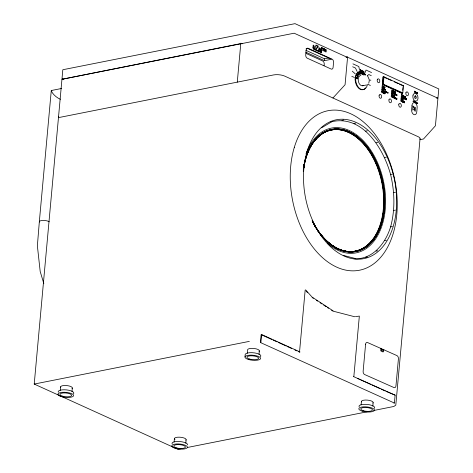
<?xml version="1.0" encoding="UTF-8"?>
<svg xmlns="http://www.w3.org/2000/svg" width="473" height="473" viewBox="0 0 473 473"><rect width="100%" height="100%" fill="white"/><g stroke="black" fill="none" stroke-linecap="round" stroke-linejoin="round"><path stroke-width="0.71" d="M404.468 102.694L404.646 102.943L404.634 101.736M413.573 101.801L413.698 100.997M362.856 74.498A0.656 0.42 78.8 0 1 362.087 73.989L362.223 72.925L363.033 72.647M61.543 88.492L51.397 90.509L51.244 90.846L39.342 221.63L37.373 245.8L40.199 271.532L43.812 283.558M180.875 448.776L177.978 449.35L34.216 384.07L61.951 79.293L240.787 43.605M60.278 390.361L60.597 386.831M72.002 391.591L72.322 388.055M174.088 442.042L174.407 438.506M185.812 443.266L186.137 439.736M237.28 82.136L240.822 43.179L242.158 43.788M244.979 356.926L245.203 354.454A7.864 2.525 5.2 0 1 254.598 352.917A7.864 2.525 5.2 0 1 260.428 356.701M247.29 353.242L247.61 349.713A5.901 1.892 5.2 0 1 254.651 348.56A5.901 1.892 5.2 0 1 259.027 351.398M259.015 354.472L259.334 350.936M260.901 342.428L261.622 334.529L261.126 334.63L260.41 342.523L394.399 403.043L395.115 395.15L353.361 376.508M306.108 48.672L307.515 48.394L331.478 59.273L324.443 60.668L324.608 58.818L305.972 50.351M324.1 65.67L324.224 64.257A2.619 1.679 78.8 0 0 322.74 61.011L306.102 53.455M261.622 334.529L300.018 351.965L299.527 352.066L305.174 290.038L305.664 289.937L312.05 297.05L333.27 310.962M358.15 76.307L357.629 76.407L356.991 75.627L356.991 74.988L357.476 74.817M361.065 74.001A0.656 0.42 78.8 0 1 360.314 73.806L360.272 72.404L361.402 72.464M353.857 376.413L359.344 316.094L355.43 316.662M403.368 85.731C402.068 86.092 403.581 85.187 403.404 85.991L402.789 92.755L402.097 93.098L382.722 84.3L383.266 77.01L386.63 78.382M402.771 92.856L383.242 84.194L383.987 76.845L383.284 76.981M385.601 90.272L385.335 89.675M387.304 92.276C386.967 91.845 386.79 93.441 387.298 92.27M361.1 404.923L361.419 401.388M372.825 406.147L373.15 402.618M402.742 90.254L402.984 87.535M404.504 96.924C404.563 94.919 403.924 97.337 404.575 96.912M415.424 97.237L415.596 95.38M414.383 110.936L414.744 106.933M415.235 111.326L415.601 107.324M420.048 138.695L395.8 405.136L393.843 406.473L373.558 410.529M369.259 80.883L368.727 83.266M363.453 71.855L363.134 71.872L363.465 71.742M384.407 89.438L384.106 89.45L384.413 89.332M404.521 96.699L404.167 96.646L404.533 96.581M357.641 78.695L357.121 78.802C355.98 78.961 355.897 76.608 357.121 77.537L357.641 77.43M359.409 74.563A0.656 0.42 78.8 0 1 358.747 74.651L358.321 73.445L358.912 73.096M354.715 258.837C373.091 259.346 385.726 242.951 390.621 226.851C395.245 209.716 394.683 191.742 390.615 174.567C383.526 148.776 362.572 114.064 331.011 121.851M362.212 71.098L362.495 71.736L362.773 71.116L362.761 71.861M387.825 92.755C388.475 93.565 388.475 92.525 387.523 92.365M383.355 89.095L383.591 88.303L383.739 89.273C384.413 87.032 383.485 91.047 383.615 88.463L383.372 89.261L383.213 88.132M385.53 92.087L385.802 91.165L385.98 92.288C386.754 89.693 385.678 94.346 385.832 91.354L385.548 92.276L385.365 90.97M363.79 75.183L364.21 74.35L364.642 74.462M364.784 73.073L366.043 70.051L371.553 72.558M58.8 116.79L58.463 117.629L273.601 74.929A7.864 2.525 5.2 0 1 284.657 76.082L418.15 136.703A7.864 2.525 5.2 0 1 419.906 139.009M362.223 70.926L362.874 71.334M394.931 94.499C394.352 93.211 394.807 94.63 394.937 93.926M395.818 94.99L395.534 94.003L395.67 94.925L396.002 94.216L395.854 95.079M367.237 75.887L368.763 74.509L371.27 75.65M321.545 127.822L331.981 121.608M346.13 57.487L347.572 57.198L437.939 98.23L435.432 125.777L423.53 138.985L420.101 139.665M61.951 79.293L294.153 33.205L347.549 57.452M324.608 58.818L328.83 57.978M346.165 57.121L347.608 56.831L345.065 84.744L332.921 98M360.272 72.404L361.094 72.198M360.201 72.523L361.206 72.245M360.793 72.44L361.313 72.339M358.487 73.067L359.214 72.889M360.16 72.665L360.68 72.558M358.41 73.161L359.433 72.99M360.142 72.824L360.663 72.724M358.351 73.291L358.871 73.191M360.952 72.712L361.467 72.611M359.013 73.203L359.533 73.102M360.16 72.996L360.68 72.889M358.321 73.445L358.841 73.345M358.321 73.611L358.841 73.51M362.223 72.925L363.146 72.676M358.351 73.782L358.871 73.682M362.17 73.055L363.252 72.747M362.401 72.765L363.347 72.86M358.41 73.942L358.924 73.835M362.141 73.209L362.661 73.102M363.43 72.996L362.832 72.96M361.106 73.528L361.62 73.421M360.314 73.806L360.834 73.699M362.968 73.262L363.483 73.155M362.998 73.427L363.512 73.327M357.15 74.793L357.884 74.663M357.062 74.876L357.996 74.716M356.991 74.988L357.511 74.888M358.747 74.651L359.267 74.551M362.087 73.989L362.602 73.889M356.949 75.13L357.47 75.03M356.938 75.29L357.452 75.189M356.949 75.461L357.47 75.361M362.939 74.214L363.459 74.107M357.955 75.325L358.475 75.219M356.991 75.627L357.511 75.526M364.21 74.35L364.831 74.214M357.062 75.775L357.582 75.674M364.115 74.427L365.055 74.267M357.15 75.899L357.671 75.798M364.05 74.545L365.156 74.362M364.73 74.586L365.245 74.486M364.795 74.74L365.316 74.633M364.843 74.9L365.357 74.799M356.376 77.383L357.097 77.205M356.293 77.483L356.813 77.377M356.24 77.613L356.76 77.507M356.21 77.767L356.731 77.661M356.21 77.933L356.731 77.826M356.24 78.098L356.76 77.998M356.293 78.258L356.813 78.157M356.376 78.4L356.896 78.293M356.471 78.506L357.097 78.477M383.236 77.064L383.78 76.904M383.219 77.164L383.739 77.064M362.424 85.779L366.569 84.957M382.604 83.928L383.124 83.822M383.124 83.934L382.604 84.04L383.148 84.046M382.645 84.188L383.183 84.117M382.681 84.253L383.242 84.194M382.799 84.348L383.313 84.241M402.694 85.672L403.286 85.619M402.866 85.873L403.392 85.808M402.275 92.856L402.789 92.755M402.02 93.075L402.73 92.939M436.526 98.153L437.974 97.864L438.784 88.93L295.022 23.65L62.82 69.738L62.01 78.672L63.352 79.287M341.926 120.355L343.629 120.012M353.975 123.477L355.678 123.14M365.623 131.116L367.326 130.773M376.065 142.74L377.761 142.397M384.584 157.556L386.287 157.219M390.615 174.567L392.318 174.224M393.737 192.6L395.44 192.263M393.737 210.432L395.44 210.095M390.621 226.851L392.324 226.508M384.596 240.727L386.293 240.39M376.07 251.128L377.773 250.791M365.635 257.336L367.332 256.999M34.216 384.07L249.354 341.37M395.115 395.15L386.636 391.62M393.903 403.144L394.399 403.043M187.391 447.482L367.763 411.681M369.041 80.108L370.862 80.185M51.397 90.509L51.87 90.467M343.635 255.473L355.69 258.595M333.489 311.246L354.744 316.756M383.922 349.813L383.52 350.026L383.367 351.492A0.656 0.426 78.6 0 1 382.876 351.918L381.155 351.149A0.656 0.426 78.6 0 1 380.783 350.333L380.901 348.843L380.534 348.305M60.402 99.312C56.63 97.621 53.023 94.612 51.244 90.846M351.794 76.395L354.372 77.401M403.215 85.572L383.485 76.62A0.656 0.42 78.8 0 0 383 77.046L382.379 83.845A0.656 0.42 78.8 0 0 382.752 84.661L402.009 93.4A0.656 0.42 78.8 0 0 402.493 92.98M387.895 78.956L391.691 80.682M394.269 81.847L398.16 83.615M399.454 84.206L402.05 85.382M352.935 63.861L358.83 66.539L359.569 70.406M362.235 70.796L362.105 71.559M352.669 66.764L355.471 68.035L357.115 71.423M352.267 71.169L355.288 73.883M305.806 52.207L324.443 60.668M415.43 102.192C416.488 101.648 414.673 103.699 415.412 101.707L415.838 102.109L415.424 102.274M395.103 93.447L394.92 94.653M385.235 90.107L384.998 89.237L385.649 89.764M387.493 92.276C386.879 94.192 388.026 91.165 387.706 93.258M367.811 84.283L370.383 85.453M261.788 334.931L271.721 339.437M273.045 340.04L277.018 341.843M278.343 342.446L286.283 346.053M287.608 346.656L291.581 348.459M294.892 349.961L296.878 350.865M298.203 351.463L299.527 352.066M357.357 378.323L359.35 379.228M360.68 379.837L370.666 384.366M371.997 384.975L379.979 388.599M381.315 389.202L385.306 391.017M312.162 297.541L313.374 298.339M316.407 300.325L317.62 301.124M320.044 302.714L321.865 303.903M323.686 305.097L326.11 306.687M327.322 307.48L328.534 308.278M331.567 310.264L332.779 311.063M306.155 291.132L307.627 292.769M367.657 75.94L369.177 79.529M174.986 439.523A5.901 1.892 5.2 0 1 179.923 437.2A5.901 1.892 5.2 0 1 185.83 440.197M363.27 85.542A5.244 3.364 78.8 0 1 358.422 81.522A5.244 3.364 78.8 0 1 360.905 75.42M60.692 387.334A5.901 1.892 5.2 0 1 66.876 385.584A5.901 1.892 5.2 0 1 72.014 388.516M361.514 401.89A5.901 1.892 5.2 0 1 367.704 400.14A5.901 1.892 5.2 0 1 372.842 403.079M415.95 96.362A1.313 0.84 78.8 0 1 416.009 98.331A1.313 0.84 78.8 0 1 414.697 97.734A1.313 0.84 78.8 0 1 415.093 95.972M359.137 406.804A7.864 2.525 5.2 0 1 367.391 404.468A7.864 2.525 5.2 0 1 374.244 408.382M172.125 443.922A7.864 2.525 5.2 0 1 179.356 441.504A7.864 2.525 5.2 0 1 187.639 444.886M58.315 392.241A7.864 2.525 5.2 0 1 66.569 389.912A7.864 2.525 5.2 0 1 73.416 393.82M39.425 222.068A5.244 1.655 4.9 0 1 42.901 220.442A5.244 1.655 4.9 0 1 49.251 221.784M367.426 84.773A9.176 5.883 78.8 0 1 359.037 87.966A9.176 5.883 78.8 0 1 356.66 74.291A9.176 5.883 78.8 0 1 365.741 75.065M358.173 75.934A0.656 0.42 78.8 0 1 357.629 76.407M357.493 78.347A0.656 0.42 78.8 0 1 357.121 78.802M402.742 85.365A0.656 0.42 78.8 0 1 403.079 85.838M365.605 87.895A9.176 5.883 78.8 0 1 356.051 84.188A9.176 5.883 78.8 0 1 359.326 71.707M360.875 71.707A9.176 5.883 78.8 0 1 361.934 72.044M362.448 72.316A9.176 5.883 78.8 0 1 363.453 73.043M311.128 145.572A61.762 39.596 78.8 0 1 365.854 146.246A61.762 39.596 78.8 0 1 378.743 229.423A61.762 39.596 78.8 0 1 325.796 240.213M324.791 239.214A61.762 39.596 78.8 0 1 319.08 232.462M318.246 231.291A61.762 39.596 78.8 0 1 317.46 230.156M316.685 228.985A61.762 39.596 78.8 0 1 315.556 227.176M314.823 225.94A61.762 39.596 78.8 0 1 314.107 224.681M303.311 169.99A61.762 39.596 78.8 0 1 305.623 158.461M305.824 157.793A61.762 39.596 78.8 0 1 310.791 146.139M303.311 170.718A61.774 39.608 78.8 0 1 356.199 136.685A61.774 39.608 78.8 0 1 379.565 227.643A61.774 39.608 78.8 0 1 319.174 232.456M318.335 231.285A61.774 39.608 78.8 0 1 317.549 230.144M316.774 228.973A61.774 39.608 78.8 0 1 313.156 222.748M303.364 170.682A61.827 39.643 78.8 0 1 359.332 139.08A61.827 39.643 78.8 0 1 376.26 234.874A61.827 39.643 78.8 0 1 312.227 220.79M312.245 220.802A61.868 39.667 78.8 0 0 376.431 234.714A61.868 39.667 78.8 0 0 359.054 138.755A61.868 39.667 78.8 0 0 303.299 171.415A61.975 39.738 78.8 0 1 359.149 138.654A61.975 39.738 78.8 0 1 376.555 234.774A61.975 39.738 78.8 0 1 312.257 220.844A62.04 39.779 78.8 0 0 315.751 227.276M303.364 170.587A62.04 39.779 78.8 0 1 357.612 137.288A62.04 39.779 78.8 0 1 378.772 230.558A62.04 39.779 78.8 0 1 316.502 228.494M303.335 170.635A62.105 39.821 78.8 0 1 357.618 137.2A62.182 39.868 78.8 0 1 378.897 230.623A62.182 39.868 78.8 0 1 316.478 228.571M316.496 228.536A62.105 39.821 78.8 0 0 378.843 230.582A62.105 39.821 78.8 0 0 357.618 137.2A62.182 39.868 78.8 0 0 303.299 170.605M312.239 220.897A62.105 39.821 78.8 0 0 315.739 227.318A62.182 39.868 78.8 0 1 313.215 222.901M305.842 157.42A62.33 39.963 78.8 0 1 362.359 141.208A62.33 39.963 78.8 0 1 378.755 231.232A62.33 39.963 78.8 0 1 319.677 233.384M303.299 169.837A62.33 39.963 78.8 0 1 305.653 158.065M318.27 136.484A61.762 39.596 78.8 0 1 382.29 185.239A61.762 39.596 78.8 0 1 337.722 248.881M336.492 248.295A61.762 39.596 78.8 0 1 334.648 247.308M332.2 245.794A61.762 39.596 78.8 0 1 330.994 244.955M329.799 244.068A61.762 39.596 78.8 0 1 325.938 240.769M323.928 238.77A61.762 39.596 78.8 0 1 321.492 236.057M309.774 147.375A61.762 39.596 78.8 0 1 310.761 145.643M312.34 143.195A61.762 39.596 78.8 0 1 313.611 141.462M314.492 140.369A61.762 39.596 78.8 0 1 317.294 137.371M306.013 153.896A63.589 40.767 78.8 0 1 361.171 138.684A63.589 40.767 78.8 0 1 382.131 225.172A63.589 40.767 78.8 0 1 327.736 243.536M384.62 93.364C384.868 94.724 385.193 92.401 384.62 93.364M393.885 93.737L394.21 94.275L393.802 93.796L394.18 93.37L394.34 93.908L393.885 93.737M395.428 98.307C395.688 99.803 396.084 97.261 395.428 98.307M403.546 96.173L403.859 96.687L403.469 96.226L403.83 95.818L403.977 96.368L403.546 96.173M416.701 92.879L417.009 93.382L416.63 92.939L416.979 92.542L417.127 93.045L416.701 92.879M417.488 103.291C417.736 104.427 417.712 102.387 417.488 103.291M396.545 94.665L396.492 95.369L396.823 94.659L396.936 95.57L396.835 94.57L396.303 94.499L396.114 95.197L396.197 94.304L396.611 94.653M404.811 98.437L404.752 99.141L405.083 98.431L405.195 99.342L405.225 98.473L404.462 98.077L404.38 98.969L404.811 98.437M416.95 103.167C417.499 103.392 417.062 102.505 417.003 103.197M416.518 102.943L416.713 103.167L416.861 102.635L416.796 103.327L416.5 102.475L416.518 102.943M395.203 97.627C394.47 96.545 395.404 99.602 394.618 98.094C395.599 99.425 394.039 96.037 395.203 97.627M413.449 101.021C413.106 102.954 412.793 100.442 413.449 101.021M396.841 98.697C396.806 100.424 397.101 98.124 396.51 98.313C396.285 100.489 396.279 97.87 396.841 98.697M320.115 49.281C320.067 49.902 318.075 48.743 318.276 50.28A1.407 0.905 78.8 0 0 318.353 51.054L318.435 51.279A1.248 0.798 78.8 0 0 318.82 51.788L319.902 51.758L320.316 52.379L320.57 49.375L320.038 48.175L318.743 47.708C318.152 48.902 320.251 48.075 320.115 49.281M363.542 71.559C363.424 73.268 362.915 70.483 363.542 71.559M384.49 89.166C384.33 90.721 383.887 88.161 384.49 89.166M386.843 92.164C386.713 93.967 386.128 90.999 386.843 92.164M406.011 98.975C405.828 100.861 405.29 97.745 406.011 98.975M414.236 101.594C414.177 103.108 413.65 100.666 414.236 101.594M416.317 102.54C416.134 103.965 415.832 101.547 416.317 102.54M384.797 87.948L384.886 87.014L384.862 87.978M414.685 102.239L414.756 101.476L414.685 102.239M395.446 92.217L395.463 92.968L395.079 91.425L394.961 92.743L395.162 92.01L395.446 92.217M404.208 102.044L404.226 102.753L404.108 101.742L403.753 102.535L403.865 101.293L404.208 102.044M415.063 91.608L414.443 92.276L414.549 91.118L415.063 91.608M361.153 70.719C361.484 72.286 361.922 69.667 361.153 70.719M383.615 92.909C383.981 94.606 384.425 91.762 383.615 92.909M384.094 87.345C384.466 89.025 384.898 86.222 384.094 87.345M384.289 91.265C384.679 92.962 385.063 90.112 384.289 91.265M393.305 95.404C393.702 97.131 394.086 94.239 393.305 95.404M393.376 97.379C393.808 99.253 394.234 96.114 393.376 97.379M394.222 91.886L394.583 92.495L394.665 91.762L394.299 91.922L394.659 92.607L394.198 92.371L394.612 92.791L394.837 91.697L394.222 91.886M403.055 101.73C403.167 103.587 403.8 101.441 403.055 101.73M403.303 98.017C403.717 99.809 404.119 96.805 403.303 98.017M415.164 92.17C415.519 93.825 415.98 91.058 415.164 92.17M384.549 93.335C385.069 95.079 385.454 91.933 384.549 93.335M395.936 98.443C395.121 100.105 395.215 96.693 395.936 98.443M312.972 47.625L313.357 49.245L314.545 49.31L314.959 49.943L315.308 46.064L314.858 45.857L314.592 48.754C312.629 49.63 313.676 46.023 313.652 45.307L313.197 45.106L312.972 47.625M383.65 90.982C383.97 92.501 384.206 89.823 383.65 90.982M382.817 92.371C383.367 94.76 383.52 90.668 382.817 92.371M306.173 49.972L305.724 54.921A2.619 1.679 78.8 0 0 307.208 58.173L331.171 69.052A2.619 1.679 78.8 0 0 333.104 67.355L333.554 62.406A2.619 1.679 78.8 0 0 332.07 59.155L308.106 48.276A2.619 1.679 78.8 0 0 306.173 49.972M315.485 49.517L315.426 50.156L317.927 51.297L317.986 50.682L315.999 49.783L318.353 46.1L315.988 45.024L315.929 45.633L317.761 46.466L315.485 49.517M320.05 50.138L319.949 51.22C318.453 52.213 318.376 48.908 320.05 50.138M321.451 47.265L320.96 52.669L321.409 52.875L321.9 47.466L321.451 47.265M322.474 47.968L322.988 48.624L322.805 50.664L323.106 50.806L323.296 48.766L323.845 49.015L323.881 48.607L322.474 47.968M324.253 48.778L324.029 51.226L324.324 51.362L324.525 49.192L324.933 51.043L325.82 49.807L325.921 52.083L326.145 49.635L325.601 49.387L325.093 50.54L324.827 49.038L324.253 48.778M360.515 69.697L360.479 70.82L360.568 69.898C360.976 72.943 361.141 68.242 360.899 70.832L360.515 69.697M361.839 70.613L361.827 71.435L361.839 70.613M363.784 71.181L363.749 72.304L363.784 71.181M381.711 91.23L381.599 92.472L382.45 92.856L382.568 91.62L381.711 91.23M381.877 89.379L381.764 90.615L382.622 91.005L382.734 89.764L381.877 89.379M382.048 87.523L381.936 88.758L382.793 89.149L382.905 87.913L382.048 87.523M382.214 85.666L382.101 86.902L382.959 87.292L383.071 86.056L382.214 85.666M383.047 89.917L382.941 91.094L383.485 91.342L383.024 91.029L383.065 90.568L383.491 90.662L383.112 90.047L383.579 90.16L383.047 89.917M383.384 86.246L383.278 87.416L383.402 86.884L383.863 87.091C383.757 88.989 384.106 85.3 383.875 86.997L383.384 86.246M384.383 92.472L384.342 93.684L384.383 92.472M384.685 89.095L384.673 89.852L384.685 89.095M386.76 92.365L386.423 92.56L386.76 92.365M365.594 344.243L363.134 371.293A2.619 1.703 78.4 0 0 364.642 374.539L393.997 387.576A2.619 1.703 78.4 0 0 395.96 385.873L398.42 358.83A2.619 1.703 78.4 0 0 396.906 355.584L367.556 342.541A2.619 1.703 78.4 0 0 365.594 344.243M391.337 95.605L391.224 96.841L392.082 97.231L392.194 95.995L391.337 95.605M391.508 93.749L391.396 94.984L392.247 95.375L392.359 94.139L391.508 93.749M391.674 91.892L391.561 93.128L392.419 93.518L392.531 92.282L391.674 91.892M391.845 90.041L391.733 91.277L392.584 91.661L392.696 90.426L391.845 90.041M392.62 96.173L392.584 97.503L392.685 96.409C393.305 100.518 393.4 93.825 393.075 97.515L392.62 96.173M392.785 94.375L392.679 95.57L393.175 95.794L392.761 95.505L392.785 94.375M392.957 92.472L392.844 93.713L393.022 92.678L393.252 93.896L393.607 92.945C393.335 96.007 394.05 90.917 393.234 93.707L392.957 92.472M393.134 90.544L393.016 91.857L393.158 91.259L393.672 91.496C393.554 93.63 393.95 89.474 393.684 91.39L393.164 91.153L393.134 90.544M394.003 91.319L393.991 92.3L394.003 91.319M395.268 93.879L395.257 94.807L395.268 93.879M396.155 98.153L396.143 99.123L396.155 98.153M400.962 99.974L400.85 101.21L401.707 101.6L401.819 100.365L400.962 99.974M401.134 98.118L401.021 99.36L401.873 99.744L401.991 98.508L401.134 98.118M401.299 96.267L401.187 97.503L402.044 97.893L402.156 96.652L401.299 96.267M401.471 94.411L401.358 95.647L402.216 96.037L402.328 94.801L401.471 94.411M402.245 100.56L402.133 101.801L402.653 102.038L402.221 101.73L402.245 100.56M402.582 96.864L402.547 98.136L402.641 97.089C403.238 101.015 403.327 94.624 403.02 98.148L402.582 96.864M402.754 94.996L402.647 96.19L402.771 95.647L403.244 95.859C403.138 97.799 403.493 94.026 403.25 95.765L402.754 94.996M402.848 101.192L402.836 102.121L402.848 101.192M403.564 101.518C403.51 103.061 402.83 101.21 403.516 101.577M404.078 97.905L404.072 98.827L404.078 97.905M381.344 349.08L381.232 350.316L383.053 351.143L383.165 349.908L381.344 349.08M405.272 97.527L405.834 96.74L405.515 97.296L405.213 96.462L404.965 97.119C404.681 94.748 404.829 98.709 405.278 96.492L405.32 97.556M405.917 99.182L405.568 99.389L405.917 99.182M406.283 98.544L406.242 99.815L406.283 98.544M412.013 105.349L411.622 109.677A3.932 2.525 78.8 0 0 413.851 114.555A3.932 2.525 78.8 0 0 416.754 112.006L417.151 107.678A3.932 2.525 78.8 0 0 414.922 102.807A3.932 2.525 78.8 0 0 412.013 105.349M413.035 106.159L412.669 110.156L414.561 108.932L413.035 106.159M414.614 91.242L414.916 91.809L414.614 91.242M414.419 101.529L414.407 102.239L414.419 101.529M417.322 92.708L417.31 93.577L417.322 92.708M393.897 93.589L394.269 93.825L393.914 93.536M403.558 96.031L403.918 96.256L403.558 96.031M416.719 92.743L417.062 92.968L416.719 92.743M417.499 103.179L417.783 103.362L417.511 103.138M361.242 70.625L361.455 71.175L361.242 70.625M384.188 87.251C384.141 88.705 384.975 86.79 384.188 87.251M383.709 92.809C383.638 94.239 384.531 92.401 383.709 92.809M384.383 91.165C384.295 92.584 385.223 90.775 384.383 91.165M393.4 95.304C393.311 96.746 394.257 94.907 393.4 95.304M393.483 97.272C393.424 98.875 394.364 96.77 393.483 97.272M403.404 97.911C403.333 99.425 404.273 97.473 403.404 97.911M415.259 92.069C415.188 93.477 416.074 91.667 415.259 92.069M394.34 95.428L394.139 96.084C393.92 93.796 394.003 97.55 394.364 95.581C394.24 97.734 395.121 94.393 394.482 96.244L394.34 95.428M416.169 92.188L415.974 92.826C415.767 90.609 415.844 94.251 416.193 92.341C416.074 94.423 416.932 91.183 416.311 92.98L416.169 92.188M415.288 101.577L414.945 102.558L415.288 101.577M403.043 98.987L402.304 99.939L403.623 100.542L403.043 98.987M294.312 147.363A81.285 52.113 78.8 0 0 350.741 270.781A81.285 52.113 78.8 0 0 386.205 153.293A81.285 52.113 78.8 0 0 294.312 147.363M362.217 411.161A7.864 2.525 5.2 0 0 374.427 410.239A7.864 2.525 5.2 0 0 363.181 406.869A7.864 2.525 5.2 0 0 362.217 411.161M248.408 359.48A7.864 2.525 5.2 0 0 260.617 358.564A7.864 2.525 5.2 0 0 249.372 355.188A7.864 2.525 5.2 0 0 248.408 359.48M175.205 448.28A7.864 2.525 5.2 0 0 187.414 447.357A7.864 2.525 5.2 0 0 176.169 443.987A7.864 2.525 5.2 0 0 175.205 448.28M176.305 447.848A5.901 1.892 5.2 0 0 185.457 447.156A5.901 1.892 5.2 0 0 177.026 444.626A5.901 1.892 5.2 0 0 176.305 447.848M249.508 359.048A5.901 1.892 5.2 0 0 258.66 358.357A5.901 1.892 5.2 0 0 250.229 355.826A5.901 1.892 5.2 0 0 249.508 359.048M61.395 396.605A7.864 2.525 5.2 0 0 73.605 395.682A7.864 2.525 5.2 0 0 62.359 392.306A7.864 2.525 5.2 0 0 61.395 396.605M62.489 396.167A5.901 1.892 5.2 0 0 71.648 395.475A5.901 1.892 5.2 0 0 63.216 392.945A5.901 1.892 5.2 0 0 62.489 396.167M363.317 410.73A5.901 1.892 5.2 0 0 372.476 410.038A5.901 1.892 5.2 0 0 364.039 407.507A5.901 1.892 5.2 0 0 363.317 410.73M405.946 92.761A1.969 1.259 78.8 0 0 407.312 95.747A1.969 1.259 78.8 0 0 408.169 92.903A1.969 1.259 78.8 0 0 405.946 92.761M377.283 79.742A1.969 1.259 78.8 0 0 378.642 82.728A1.969 1.259 78.8 0 0 379.506 79.884A1.969 1.259 78.8 0 0 377.283 79.742M379.157 95.298A1.969 1.259 78.8 0 0 380.523 98.283A1.969 1.259 78.8 0 0 381.38 95.44A1.969 1.259 78.8 0 0 379.157 95.298M388.995 99.768A1.969 1.259 78.8 0 0 390.361 102.753A1.969 1.259 78.8 0 0 391.218 99.909A1.969 1.259 78.8 0 0 388.995 99.768M398.84 104.237A1.969 1.259 78.8 0 0 400.205 107.223A1.969 1.259 78.8 0 0 401.063 104.379A1.969 1.259 78.8 0 0 398.84 104.237M413.035 95.15A3.932 2.525 78.8 0 0 415.767 101.121A3.932 2.525 78.8 0 0 417.482 95.44A3.932 2.525 78.8 0 0 413.035 95.15M307.042 151.673A70.779 45.378 78.8 0 0 356.181 259.139A70.779 45.378 78.8 0 0 387.056 156.841A70.779 45.378 78.8 0 0 307.042 151.673"/></g></svg>
